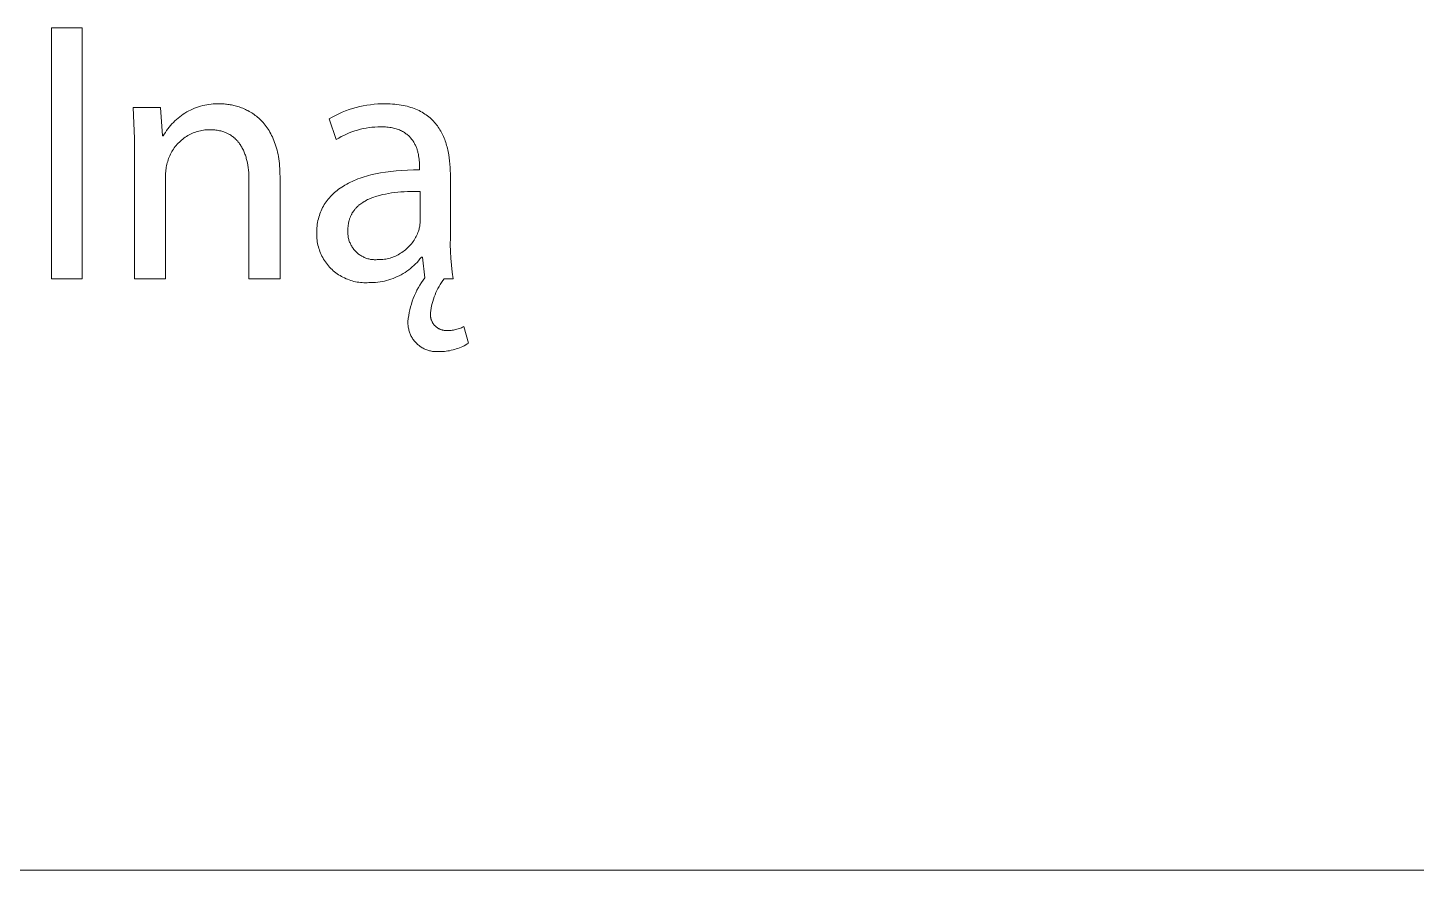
# Model space of a CAD drawing. Header units: millimetres. Extents: x -658 to 2773, y 81 to 2478.
# Drawn here: x 2487 to 2622, y 81.4 to 163.3 of the extents above; entities that cross this region are included whole.
import ezdxf

# ---------------------------------------------------------------- set-up
doc = ezdxf.new("R2010")
doc.units = ezdxf.units.MM
doc.header["$MEASUREMENT"] = 0
doc.layers.add('Domyślny', color=7, linetype='Continuous', true_color=0x000000)

msp = doc.modelspace()

# ---------------------------------------------------------------- linework, layer by layer
at = {"layer": 'Domyślny', "color": 18, "lineweight": 15, "true_color": 0x000000}
for p, q in [((2489.32, 163.27), (2492.33, 163.27)), ((2489.32, 138.88), (2489.32, 163.27)), ((2492.33, 163.27), (2492.33, 138.88)), ((2497.34, 154.01), (2497.26, 155.51)), ((2497.26, 155.51), (2499.94, 155.51)), ((2499.94, 155.51), (2500.11, 152.76)), ((2502.67, 155.19), (2502.86, 155.28)), ((2502.86, 155.28), (2503.05, 155.37)), ((2503.05, 155.37), (2503.24, 155.45)), ((2503.24, 155.45), (2503.43, 155.52)), ((2503.43, 155.52), (2503.63, 155.59)), ((2503.63, 155.59), (2503.83, 155.65)), ((2503.83, 155.65), (2504.03, 155.71)), ((2504.03, 155.71), (2504.23, 155.75)), ((2504.23, 155.75), (2504.43, 155.79)), ((2504.43, 155.79), (2504.64, 155.83)), ((2504.64, 155.83), (2504.85, 155.85)), ((2504.85, 155.85), (2505.05, 155.87)), ((2505.05, 155.87), (2505.26, 155.88)), ((2505.26, 155.88), (2505.47, 155.89)), ((2505.47, 155.89), (2505.68, 155.89)), ((2505.68, 155.89), (2505.78, 155.89)), ((2505.78, 155.89), (2505.9, 155.88)), ((2505.9, 155.88), (2506.01, 155.88)), ((2506.01, 155.88), (2506.12, 155.87)), ((2506.12, 155.87), (2506.24, 155.86)), ((2506.24, 155.86), (2506.35, 155.85)), ((2506.35, 155.85), (2506.47, 155.83)), ((2506.47, 155.83), (2506.59, 155.82)), ((2506.59, 155.82), (2506.71, 155.8)), ((2506.71, 155.8), (2506.83, 155.78)), ((2506.83, 155.78), (2506.95, 155.75)), ((2506.95, 155.75), (2507.07, 155.72)), ((2507.07, 155.72), (2507.2, 155.69)), ((2507.2, 155.69), (2507.32, 155.66)), ((2507.32, 155.66), (2507.44, 155.62)), ((2507.44, 155.62), (2507.57, 155.58)), ((2507.57, 155.58), (2507.69, 155.54)), ((2507.69, 155.54), (2507.81, 155.49)), ((2507.81, 155.49), (2507.94, 155.45)), ((2507.94, 155.45), (2508.06, 155.39)), ((2508.06, 155.39), (2508.18, 155.34)), ((2508.18, 155.34), (2508.3, 155.28)), ((2508.3, 155.28), (2508.43, 155.22)), ((2508.43, 155.22), (2508.55, 155.15)), ((2517.59, 155.06), (2517.92, 155.19)), ((2517.92, 155.19), (2518.26, 155.32)), ((2518.26, 155.32), (2518.6, 155.43)), ((2518.6, 155.43), (2518.95, 155.53)), ((2518.95, 155.53), (2519.29, 155.61)), ((2519.29, 155.61), (2519.64, 155.69)), ((2519.64, 155.69), (2519.99, 155.75)), ((2519.99, 155.75), (2520.35, 155.8)), ((2520.35, 155.8), (2520.71, 155.84)), ((2520.71, 155.84), (2521.06, 155.87)), ((2521.06, 155.87), (2521.42, 155.88)), ((2521.42, 155.88), (2521.78, 155.88)), ((2521.78, 155.88), (2522.01, 155.88)), ((2522.01, 155.88), (2522.24, 155.87)), ((2522.24, 155.87), (2522.47, 155.86)), ((2522.47, 155.86), (2522.69, 155.84)), ((2522.69, 155.84), (2522.9, 155.82)), ((2522.9, 155.82), (2523.11, 155.8)), ((2523.11, 155.8), (2523.31, 155.76)), ((2523.31, 155.76), (2523.51, 155.73)), ((2523.51, 155.73), (2523.7, 155.69)), ((2523.7, 155.69), (2523.89, 155.64)), ((2523.89, 155.64), (2524.07, 155.6)), ((2524.07, 155.6), (2524.25, 155.54)), ((2524.25, 155.54), (2524.42, 155.48)), ((2524.42, 155.48), (2524.59, 155.42)), ((2524.59, 155.42), (2524.75, 155.36)), ((2524.75, 155.36), (2524.91, 155.29)), ((2524.91, 155.29), (2525.06, 155.22)), ((2525.06, 155.22), (2525.21, 155.14)), ((2497.39, 152.5), (2497.34, 154.01)), ((2500.89, 153.78), (2501.03, 153.93)), ((2501.03, 153.93), (2501.18, 154.08)), ((2501.18, 154.08), (2501.33, 154.23)), ((2501.33, 154.23), (2501.48, 154.37)), ((2501.48, 154.37), (2501.64, 154.5)), ((2501.64, 154.5), (2501.8, 154.63)), ((2501.8, 154.63), (2501.97, 154.75)), ((2501.97, 154.75), (2502.14, 154.87)), ((2502.14, 154.87), (2502.31, 154.98)), ((2502.31, 154.98), (2502.49, 155.09)), ((2502.49, 155.09), (2502.67, 155.19)), ((2508.55, 155.15), (2508.67, 155.08)), ((2508.67, 155.08), (2508.79, 155.01)), ((2508.79, 155.01), (2508.9, 154.93)), ((2508.9, 154.93), (2509.02, 154.85)), ((2509.02, 154.85), (2509.14, 154.76)), ((2509.14, 154.76), (2509.25, 154.68)), ((2509.25, 154.68), (2509.36, 154.58)), ((2509.36, 154.58), (2509.48, 154.49)), ((2509.48, 154.49), (2509.59, 154.38)), ((2509.59, 154.38), (2509.69, 154.28)), ((2509.69, 154.28), (2509.8, 154.17)), ((2509.8, 154.17), (2509.9, 154.06)), ((2509.9, 154.06), (2510.01, 153.94)), ((2510.01, 153.94), (2510.11, 153.81)), ((2516.32, 154.41), (2516.63, 154.59)), ((2517, 152.41), (2516.32, 154.41)), ((2516.63, 154.59), (2516.94, 154.76)), ((2516.94, 154.76), (2517.27, 154.91)), ((2517.27, 154.91), (2517.59, 155.06)), ((2525.21, 155.14), (2525.36, 155.06)), ((2525.36, 155.06), (2525.5, 154.98)), ((2525.5, 154.98), (2525.63, 154.89)), ((2525.63, 154.89), (2525.76, 154.8)), ((2525.76, 154.8), (2525.89, 154.71)), ((2525.89, 154.71), (2526.01, 154.61)), ((2526.01, 154.61), (2526.13, 154.51)), ((2526.13, 154.51), (2526.24, 154.41)), ((2526.24, 154.41), (2526.35, 154.3)), ((2526.35, 154.3), (2526.46, 154.19)), ((2526.46, 154.19), (2526.56, 154.08)), ((2526.56, 154.08), (2526.66, 153.97)), ((2526.66, 153.97), (2526.75, 153.85)), ((2526.75, 153.85), (2526.84, 153.73)), ((2497.39, 151), (2497.39, 152.5)), ((2500.11, 152.76), (2500.18, 152.76)), ((2500.18, 152.76), (2500.28, 152.94)), ((2500.28, 152.94), (2500.4, 153.11)), ((2500.4, 153.11), (2500.51, 153.29)), ((2500.51, 153.29), (2500.63, 153.45)), ((2500.63, 153.45), (2500.76, 153.62)), ((2500.76, 153.62), (2500.89, 153.78)), ((2502.21, 152.55), (2502.09, 152.46)), ((2502.33, 152.63), (2502.21, 152.55)), ((2502.45, 152.71), (2502.33, 152.63)), ((2502.58, 152.79), (2502.45, 152.71)), ((2502.71, 152.86), (2502.58, 152.79)), ((2502.84, 152.93), (2502.71, 152.86)), ((2502.97, 152.99), (2502.84, 152.93)), ((2503.11, 153.05), (2502.97, 152.99)), ((2503.25, 153.11), (2503.11, 153.05)), ((2503.39, 153.15), (2503.25, 153.11)), ((2503.53, 153.2), (2503.39, 153.15)), ((2503.67, 153.24), (2503.53, 153.2)), ((2503.81, 153.27), (2503.67, 153.24)), ((2503.96, 153.3), (2503.81, 153.27)), ((2504.1, 153.33), (2503.96, 153.3)), ((2504.25, 153.35), (2504.1, 153.33)), ((2504.4, 153.36), (2504.25, 153.35)), ((2504.55, 153.37), (2504.4, 153.36)), ((2504.69, 153.37), (2504.55, 153.37)), ((2504.82, 153.37), (2504.69, 153.37)), ((2504.95, 153.37), (2504.82, 153.37)), ((2505.08, 153.36), (2504.95, 153.37)), ((2505.2, 153.35), (2505.08, 153.36)), ((2505.32, 153.33), (2505.2, 153.35)), ((2505.44, 153.32), (2505.32, 153.33)), ((2505.56, 153.3), (2505.44, 153.32)), ((2505.67, 153.27), (2505.56, 153.3)), ((2505.78, 153.25), (2505.67, 153.27)), ((2505.89, 153.22), (2505.78, 153.25)), ((2506, 153.19), (2505.89, 153.22)), ((2506.1, 153.15), (2506, 153.19)), ((2506.2, 153.11), (2506.1, 153.15)), ((2506.3, 153.07), (2506.2, 153.11)), ((2506.39, 153.03), (2506.3, 153.07)), ((2506.49, 152.98), (2506.39, 153.03)), ((2506.58, 152.94), (2506.49, 152.98)), ((2506.67, 152.89), (2506.58, 152.94)), ((2506.75, 152.83), (2506.67, 152.89)), ((2506.84, 152.78), (2506.75, 152.83)), ((2506.92, 152.72), (2506.84, 152.78)), ((2507, 152.66), (2506.92, 152.72)), ((2507.08, 152.59), (2507, 152.66)), ((2507.15, 152.53), (2507.08, 152.59)), ((2507.23, 152.46), (2507.15, 152.53)), ((2510.11, 153.81), (2510.2, 153.69)), ((2510.2, 153.69), (2510.3, 153.55)), ((2510.3, 153.55), (2510.39, 153.42)), ((2510.39, 153.42), (2510.48, 153.28)), ((2510.48, 153.28), (2510.57, 153.13)), ((2510.57, 153.13), (2510.65, 152.98)), ((2510.65, 152.98), (2510.73, 152.82)), ((2510.73, 152.82), (2510.81, 152.66)), ((2510.81, 152.66), (2510.88, 152.49)), ((2517.25, 152.56), (2517, 152.41)), ((2517.5, 152.7), (2517.25, 152.56)), ((2517.75, 152.82), (2517.5, 152.7)), ((2518.01, 152.94), (2517.75, 152.82)), ((2518.27, 153.05), (2518.01, 152.94)), ((2518.54, 153.16), (2518.27, 153.05)), ((2518.81, 153.25), (2518.54, 153.16)), ((2519.08, 153.33), (2518.81, 153.25)), ((2519.36, 153.41), (2519.08, 153.33)), ((2519.63, 153.47), (2519.36, 153.41)), ((2519.91, 153.53), (2519.63, 153.47)), ((2520.2, 153.57), (2519.91, 153.53)), ((2520.48, 153.61), (2520.2, 153.57)), ((2520.76, 153.63), (2520.48, 153.61)), ((2521.05, 153.65), (2520.76, 153.63)), ((2521.33, 153.66), (2521.05, 153.65)), ((2521.49, 153.66), (2521.33, 153.66)), ((2521.64, 153.65), (2521.49, 153.66)), ((2521.79, 153.64), (2521.64, 153.65)), ((2521.93, 153.63), (2521.79, 153.64)), ((2522.07, 153.61), (2521.93, 153.63)), ((2522.21, 153.59), (2522.07, 153.61)), ((2522.34, 153.57), (2522.21, 153.59)), ((2522.47, 153.55), (2522.34, 153.57)), ((2522.59, 153.52), (2522.47, 153.55)), ((2522.71, 153.49), (2522.59, 153.52)), ((2522.83, 153.46), (2522.71, 153.49)), ((2522.94, 153.42), (2522.83, 153.46)), ((2523.05, 153.38), (2522.94, 153.42)), ((2523.15, 153.34), (2523.05, 153.38)), ((2523.26, 153.29), (2523.15, 153.34)), ((2523.35, 153.25), (2523.26, 153.29)), ((2523.45, 153.2), (2523.35, 153.25)), ((2523.54, 153.15), (2523.45, 153.2)), ((2523.63, 153.1), (2523.54, 153.15)), ((2523.71, 153.04), (2523.63, 153.1)), ((2523.79, 152.98), (2523.71, 153.04)), ((2523.87, 152.92), (2523.79, 152.98)), ((2523.94, 152.86), (2523.87, 152.92)), ((2524.02, 152.8), (2523.94, 152.86)), ((2524.09, 152.74), (2524.02, 152.8)), ((2524.15, 152.67), (2524.09, 152.74)), ((2524.21, 152.6), (2524.15, 152.67)), ((2524.27, 152.53), (2524.21, 152.6)), ((2524.33, 152.46), (2524.27, 152.53)), ((2526.84, 153.73), (2526.93, 153.61)), ((2526.93, 153.61), (2527.01, 153.49)), ((2527.01, 153.49), (2527.09, 153.36)), ((2527.09, 153.36), (2527.17, 153.23)), ((2527.17, 153.23), (2527.24, 153.1)), ((2527.24, 153.1), (2527.31, 152.97)), ((2527.31, 152.97), (2527.37, 152.83)), ((2527.37, 152.83), (2527.44, 152.7)), ((2527.44, 152.7), (2527.5, 152.56)), ((2527.5, 152.56), (2527.55, 152.42)), ((2501.03, 151.24), (2500.96, 151.11)), ((2501.11, 151.36), (2501.03, 151.24)), ((2501.19, 151.49), (2501.11, 151.36)), ((2501.27, 151.61), (2501.19, 151.49)), ((2501.36, 151.73), (2501.27, 151.61)), ((2501.46, 151.84), (2501.36, 151.73)), ((2501.55, 151.95), (2501.46, 151.84)), ((2501.65, 152.06), (2501.55, 151.95)), ((2501.76, 152.17), (2501.65, 152.06)), ((2501.87, 152.27), (2501.76, 152.17)), ((2501.98, 152.36), (2501.87, 152.27)), ((2502.09, 152.46), (2501.98, 152.36)), ((2507.3, 152.39), (2507.23, 152.46)), ((2507.36, 152.32), (2507.3, 152.39)), ((2507.43, 152.24), (2507.36, 152.32)), ((2507.49, 152.17), (2507.43, 152.24)), ((2507.56, 152.09), (2507.49, 152.17)), ((2507.62, 152.01), (2507.56, 152.09)), ((2507.67, 151.93), (2507.62, 152.01)), ((2507.73, 151.84), (2507.67, 151.93)), ((2507.78, 151.75), (2507.73, 151.84)), ((2507.84, 151.67), (2507.78, 151.75)), ((2507.88, 151.58), (2507.84, 151.67)), ((2507.93, 151.48), (2507.88, 151.58)), ((2507.98, 151.39), (2507.93, 151.48)), ((2508.02, 151.29), (2507.98, 151.39)), ((2508.06, 151.2), (2508.02, 151.29)), ((2508.1, 151.1), (2508.06, 151.2)), ((2510.88, 152.49), (2510.95, 152.32)), ((2510.95, 152.32), (2511.02, 152.14)), ((2511.02, 152.14), (2511.09, 151.96)), ((2511.09, 151.96), (2511.15, 151.77)), ((2511.15, 151.77), (2511.2, 151.58)), ((2511.2, 151.58), (2511.26, 151.38)), ((2511.26, 151.38), (2511.3, 151.18)), ((2511.3, 151.18), (2511.35, 150.97)), ((2524.39, 152.39), (2524.33, 152.46)), ((2524.44, 152.32), (2524.39, 152.39)), ((2524.49, 152.25), (2524.44, 152.32)), ((2524.54, 152.17), (2524.49, 152.25)), ((2524.58, 152.1), (2524.54, 152.17)), ((2524.62, 152.02), (2524.58, 152.1)), ((2524.66, 151.94), (2524.62, 152.02)), ((2524.7, 151.86), (2524.66, 151.94)), ((2524.74, 151.79), (2524.7, 151.86)), ((2524.77, 151.71), (2524.74, 151.79)), ((2524.8, 151.63), (2524.77, 151.71)), ((2524.83, 151.55), (2524.8, 151.63)), ((2524.86, 151.47), (2524.83, 151.55)), ((2524.89, 151.39), (2524.86, 151.47)), ((2524.91, 151.31), (2524.89, 151.39)), ((2524.93, 151.23), (2524.91, 151.31)), ((2524.95, 151.15), (2524.93, 151.23)), ((2524.97, 151.07), (2524.95, 151.15)), ((2527.55, 152.42), (2527.6, 152.28)), ((2527.6, 152.28), (2527.65, 152.13)), ((2527.65, 152.13), (2527.7, 151.99)), ((2527.7, 151.99), (2527.74, 151.84)), ((2527.74, 151.84), (2527.79, 151.7)), ((2527.79, 151.7), (2527.82, 151.55)), ((2527.82, 151.55), (2527.86, 151.4)), ((2527.86, 151.4), (2527.89, 151.25)), ((2527.89, 151.25), (2527.92, 151.1)), ((2497.39, 138.88), (2497.39, 151)), ((2500.52, 149.87), (2500.49, 149.73)), ((2500.55, 150.01), (2500.52, 149.87)), ((2500.59, 150.15), (2500.55, 150.01)), ((2500.63, 150.29), (2500.59, 150.15)), ((2500.67, 150.43), (2500.63, 150.29)), ((2500.72, 150.57), (2500.67, 150.43)), ((2500.77, 150.71), (2500.72, 150.57)), ((2500.83, 150.84), (2500.77, 150.71)), ((2500.89, 150.98), (2500.83, 150.84)), ((2500.96, 151.11), (2500.89, 150.98)), ((2508.14, 151), (2508.1, 151.1)), ((2508.18, 150.9), (2508.14, 151)), ((2508.21, 150.79), (2508.18, 150.9)), ((2508.24, 150.69), (2508.21, 150.79)), ((2508.27, 150.58), (2508.24, 150.69)), ((2508.3, 150.47), (2508.27, 150.58)), ((2508.33, 150.36), (2508.3, 150.47)), ((2508.38, 150.14), (2508.33, 150.36)), ((2508.42, 149.91), (2508.38, 150.14)), ((2508.45, 149.68), (2508.42, 149.91)), ((2511.35, 150.97), (2511.39, 150.75)), ((2511.39, 150.75), (2511.43, 150.53)), ((2511.43, 150.53), (2511.46, 150.31)), ((2511.46, 150.31), (2511.48, 150.07)), ((2511.48, 150.07), (2511.51, 149.83)), ((2511.51, 149.83), (2511.52, 149.59)), ((2524.99, 150.99), (2524.97, 151.07)), ((2525.02, 150.83), (2524.99, 150.99)), ((2525.05, 150.67), (2525.02, 150.83)), ((2525.06, 150.52), (2525.05, 150.67)), ((2525.08, 150.37), (2525.06, 150.52)), ((2525.09, 150.22), (2525.08, 150.37)), ((2525.1, 150.08), (2525.09, 150.22)), ((2525.1, 149.94), (2525.1, 150.08)), ((2525.1, 149.81), (2525.1, 149.94)), ((2525.1, 149.46), (2525.1, 149.81)), ((2527.92, 151.1), (2527.95, 150.94)), ((2527.95, 150.94), (2527.99, 150.64)), ((2527.99, 150.64), (2528.03, 150.33)), ((2528.03, 150.33), (2528.06, 150.01)), ((2528.06, 150.01), (2528.08, 149.7)), ((2500.44, 149.3), (2500.43, 149.16)), ((2500.43, 149.16), (2500.43, 149.02)), ((2500.43, 149.02), (2500.43, 148.87)), ((2500.43, 148.87), (2500.43, 138.88)), ((2500.45, 149.45), (2500.44, 149.3)), ((2500.47, 149.59), (2500.45, 149.45)), ((2500.49, 149.73), (2500.47, 149.59)), ((2508.48, 149.44), (2508.45, 149.68)), ((2508.5, 149.2), (2508.48, 149.44)), ((2508.52, 148.96), (2508.5, 149.2)), ((2508.53, 148.71), (2508.52, 148.96)), ((2508.53, 148.46), (2508.53, 148.71)), ((2508.53, 138.88), (2508.53, 148.46)), ((2511.52, 149.59), (2511.54, 149.34)), ((2511.54, 149.34), (2511.54, 149.08)), ((2511.54, 149.08), (2511.55, 148.82)), ((2511.55, 148.82), (2511.55, 138.88)), ((2518.74, 148.43), (2518.93, 148.51)), ((2518.93, 148.51), (2519.12, 148.58)), ((2519.12, 148.58), (2519.32, 148.65)), ((2519.32, 148.65), (2519.52, 148.72)), ((2519.52, 148.72), (2519.73, 148.79)), ((2519.73, 148.79), (2519.94, 148.85)), ((2519.94, 148.85), (2520.16, 148.91)), ((2520.16, 148.91), (2520.38, 148.97)), ((2520.38, 148.97), (2520.84, 149.08)), ((2520.84, 149.08), (2521.31, 149.17)), ((2521.31, 149.17), (2521.8, 149.25)), ((2521.8, 149.25), (2522.31, 149.32)), ((2522.31, 149.32), (2522.83, 149.37)), ((2522.83, 149.37), (2523.37, 149.42)), ((2523.37, 149.42), (2523.93, 149.44)), ((2523.93, 149.44), (2524.51, 149.46)), ((2524.51, 149.46), (2525.1, 149.46)), ((2528.08, 149.7), (2528.09, 149.39)), ((2528.09, 149.39), (2528.1, 149.08)), ((2528.1, 149.08), (2528.1, 142.86)), ((2516.58, 147.01), (2516.7, 147.13)), ((2516.7, 147.13), (2516.83, 147.25)), ((2516.83, 147.25), (2516.96, 147.36)), ((2516.96, 147.36), (2517.1, 147.47)), ((2517.1, 147.47), (2517.24, 147.58)), ((2517.24, 147.58), (2517.39, 147.69)), ((2517.39, 147.69), (2517.54, 147.79)), ((2517.54, 147.79), (2517.7, 147.89)), ((2517.7, 147.89), (2517.86, 147.99)), ((2517.86, 147.99), (2518.03, 148.08)), ((2518.03, 148.08), (2518.2, 148.17)), ((2518.2, 148.17), (2518.38, 148.26)), ((2518.38, 148.26), (2518.56, 148.34)), ((2518.56, 148.34), (2518.74, 148.43)), ((2521.79, 147.12), (2521.5, 147.06)), ((2522.08, 147.18), (2521.79, 147.12)), ((2522.38, 147.22), (2522.08, 147.18)), ((2522.69, 147.26), (2522.38, 147.22)), ((2522.99, 147.29), (2522.69, 147.26)), ((2523.3, 147.32), (2522.99, 147.29)), ((2523.61, 147.34), (2523.3, 147.32)), ((2523.92, 147.35), (2523.61, 147.34)), ((2524.55, 147.37), (2523.92, 147.35)), ((2525.17, 147.36), (2524.55, 147.37)), ((2525.17, 144.48), (2525.17, 147.36)), ((2515.61, 145.65), (2515.69, 145.8)), ((2515.69, 145.8), (2515.77, 145.95)), ((2515.77, 145.95), (2515.85, 146.09)), ((2515.85, 146.09), (2515.94, 146.23)), ((2515.94, 146.23), (2516.03, 146.37)), ((2516.03, 146.37), (2516.13, 146.5)), ((2516.13, 146.5), (2516.24, 146.63)), ((2516.24, 146.63), (2516.35, 146.76)), ((2516.35, 146.76), (2516.46, 146.89)), ((2516.46, 146.89), (2516.58, 147.01)), ((2518.94, 145.76), (2518.9, 145.72)), ((2518.98, 145.81), (2518.94, 145.76)), ((2519.02, 145.85), (2518.98, 145.81)), ((2519.07, 145.89), (2519.02, 145.85)), ((2519.11, 145.93), (2519.07, 145.89)), ((2519.16, 145.98), (2519.11, 145.93)), ((2519.2, 146.02), (2519.16, 145.98)), ((2519.25, 146.06), (2519.2, 146.02)), ((2519.3, 146.09), (2519.25, 146.06)), ((2519.4, 146.17), (2519.3, 146.09)), ((2519.5, 146.24), (2519.4, 146.17)), ((2519.61, 146.31), (2519.5, 146.24)), ((2519.71, 146.38), (2519.61, 146.31)), ((2519.83, 146.44), (2519.71, 146.38)), ((2519.94, 146.51), (2519.83, 146.44)), ((2520.06, 146.57), (2519.94, 146.51)), ((2520.18, 146.62), (2520.06, 146.57)), ((2520.3, 146.68), (2520.18, 146.62)), ((2520.42, 146.73), (2520.3, 146.68)), ((2520.55, 146.78), (2520.42, 146.73)), ((2520.68, 146.82), (2520.55, 146.78)), ((2520.81, 146.87), (2520.68, 146.82)), ((2520.95, 146.91), (2520.81, 146.87)), ((2521.08, 146.95), (2520.95, 146.91)), ((2521.22, 146.99), (2521.08, 146.95)), ((2521.5, 147.06), (2521.22, 146.99)), ((2515.2, 144.36), (2515.23, 144.53)), ((2515.23, 144.53), (2515.27, 144.7)), ((2515.27, 144.7), (2515.32, 144.87)), ((2515.32, 144.87), (2515.37, 145.03)), ((2515.37, 145.03), (2515.42, 145.19)), ((2515.42, 145.19), (2515.48, 145.35)), ((2515.48, 145.35), (2515.54, 145.5)), ((2515.54, 145.5), (2515.61, 145.65)), ((2518.23, 144.4), (2518.21, 144.33)), ((2518.24, 144.47), (2518.23, 144.4)), ((2518.26, 144.53), (2518.24, 144.47)), ((2518.27, 144.59), (2518.26, 144.53)), ((2518.29, 144.65), (2518.27, 144.59)), ((2518.31, 144.72), (2518.29, 144.65)), ((2518.33, 144.78), (2518.31, 144.72)), ((2518.36, 144.83), (2518.33, 144.78)), ((2518.38, 144.89), (2518.36, 144.83)), ((2518.4, 144.95), (2518.38, 144.89)), ((2518.43, 145.01), (2518.4, 144.95)), ((2518.46, 145.06), (2518.43, 145.01)), ((2518.48, 145.12), (2518.46, 145.06)), ((2518.51, 145.17), (2518.48, 145.12)), ((2518.54, 145.23), (2518.51, 145.17)), ((2518.57, 145.28), (2518.54, 145.23)), ((2518.6, 145.33), (2518.57, 145.28)), ((2518.64, 145.38), (2518.6, 145.33)), ((2518.67, 145.43), (2518.64, 145.38)), ((2518.71, 145.48), (2518.67, 145.43)), ((2518.74, 145.53), (2518.71, 145.48)), ((2518.78, 145.58), (2518.74, 145.53)), ((2518.82, 145.63), (2518.78, 145.58)), ((2518.86, 145.67), (2518.82, 145.63)), ((2518.9, 145.72), (2518.86, 145.67)), ((2525.17, 144.39), (2525.17, 144.48)), ((2515.11, 143.47), (2515.12, 143.65)), ((2515.11, 143.28), (2515.11, 143.47)), ((2515.11, 143.12), (2515.11, 143.28)), ((2515.11, 142.96), (2515.11, 143.12)), ((2515.12, 143.65), (2515.13, 143.84)), ((2515.13, 143.84), (2515.15, 144.01)), ((2515.15, 144.01), (2515.17, 144.19)), ((2515.17, 144.19), (2515.2, 144.36)), ((2518.15, 143.63), (2518.14, 143.54)), ((2518.14, 143.54), (2518.14, 143.44)), ((2518.14, 143.44), (2518.14, 143.35)), ((2518.14, 143.35), (2518.14, 143.26)), ((2518.14, 143.26), (2518.15, 143.17)), ((2518.16, 143.92), (2518.15, 143.85)), ((2518.15, 143.85), (2518.15, 143.78)), ((2518.15, 143.78), (2518.15, 143.7)), ((2518.15, 143.7), (2518.15, 143.63)), ((2518.15, 143.17), (2518.16, 143.08)), ((2518.17, 144.06), (2518.16, 143.99)), ((2518.16, 143.99), (2518.16, 143.92)), ((2518.16, 143.08), (2518.17, 142.98)), ((2518.18, 144.13), (2518.17, 144.06)), ((2518.19, 144.2), (2518.18, 144.13)), ((2518.2, 144.27), (2518.19, 144.2)), ((2518.21, 144.33), (2518.2, 144.27)), ((2524.78, 143), (2524.84, 143.13)), ((2524.84, 143.13), (2524.9, 143.26)), ((2524.9, 143.26), (2524.95, 143.39)), ((2524.95, 143.39), (2525, 143.52)), ((2525, 143.52), (2525.03, 143.62)), ((2525.03, 143.62), (2525.06, 143.71)), ((2525.06, 143.71), (2525.08, 143.81)), ((2525.08, 143.81), (2525.1, 143.9)), ((2525.1, 143.9), (2525.12, 144)), ((2525.12, 144), (2525.14, 144.09)), ((2525.14, 144.09), (2525.15, 144.19)), ((2525.15, 144.19), (2525.16, 144.29)), ((2525.16, 144.29), (2525.17, 144.39)), ((2515.13, 142.79), (2515.11, 142.96)), ((2515.14, 142.63), (2515.13, 142.79)), ((2515.17, 142.47), (2515.14, 142.63)), ((2515.2, 142.31), (2515.17, 142.47)), ((2515.23, 142.15), (2515.2, 142.31)), ((2515.27, 141.99), (2515.23, 142.15)), ((2515.32, 141.84), (2515.27, 141.99)), ((2515.37, 141.68), (2515.32, 141.84)), ((2518.17, 142.98), (2518.18, 142.89)), ((2518.18, 142.89), (2518.2, 142.8)), ((2518.2, 142.8), (2518.23, 142.71)), ((2518.23, 142.71), (2518.25, 142.63)), ((2518.25, 142.63), (2518.28, 142.54)), ((2518.28, 142.54), (2518.31, 142.45)), ((2518.31, 142.45), (2518.35, 142.37)), ((2518.35, 142.37), (2518.38, 142.28)), ((2518.38, 142.28), (2518.42, 142.2)), ((2518.42, 142.2), (2518.47, 142.12)), ((2518.47, 142.12), (2518.51, 142.04)), ((2518.51, 142.04), (2518.56, 141.96)), ((2518.56, 141.96), (2518.61, 141.88)), ((2518.61, 141.88), (2518.66, 141.81)), ((2518.66, 141.81), (2518.72, 141.73)), ((2518.72, 141.73), (2518.78, 141.66)), ((2523.73, 141.69), (2523.84, 141.78)), ((2523.84, 141.78), (2523.94, 141.88)), ((2523.94, 141.88), (2524.04, 141.98)), ((2524.04, 141.98), (2524.14, 142.08)), ((2524.14, 142.08), (2524.23, 142.18)), ((2524.23, 142.18), (2524.32, 142.29)), ((2524.32, 142.29), (2524.41, 142.4)), ((2524.41, 142.4), (2524.49, 142.52)), ((2524.49, 142.52), (2524.57, 142.64)), ((2524.57, 142.64), (2524.64, 142.76)), ((2524.64, 142.76), (2524.71, 142.88)), ((2524.71, 142.88), (2524.78, 143)), ((2528.1, 142.86), (2528.09, 142.2)), ((2528.09, 142.2), (2528.11, 141.53)), ((2515.42, 141.53), (2515.37, 141.68)), ((2515.49, 141.38), (2515.42, 141.53)), ((2515.55, 141.23), (2515.49, 141.38)), ((2515.62, 141.08), (2515.55, 141.23)), ((2515.7, 140.94), (2515.62, 141.08)), ((2515.78, 140.79), (2515.7, 140.94)), ((2515.87, 140.66), (2515.78, 140.79)), ((2515.96, 140.52), (2515.87, 140.66)), ((2516.06, 140.39), (2515.96, 140.52)), ((2516.16, 140.26), (2516.06, 140.39)), ((2518.78, 141.66), (2518.84, 141.6)), ((2518.84, 141.6), (2518.9, 141.53)), ((2518.9, 141.53), (2518.97, 141.46)), ((2518.97, 141.46), (2519.04, 141.4)), ((2519.04, 141.4), (2519.11, 141.34)), ((2519.11, 141.34), (2519.18, 141.28)), ((2519.18, 141.28), (2519.25, 141.23)), ((2519.25, 141.23), (2519.33, 141.18)), ((2519.33, 141.18), (2519.41, 141.13)), ((2519.41, 141.13), (2519.49, 141.08)), ((2519.49, 141.08), (2519.57, 141.04)), ((2519.57, 141.04), (2519.65, 141)), ((2519.65, 141), (2519.73, 140.96)), ((2519.73, 140.96), (2519.82, 140.92)), ((2519.82, 140.92), (2519.9, 140.89)), ((2519.9, 140.89), (2519.99, 140.86)), ((2519.99, 140.86), (2520.08, 140.83)), ((2520.08, 140.83), (2520.17, 140.81)), ((2520.17, 140.81), (2520.26, 140.79)), ((2520.26, 140.79), (2520.35, 140.77)), ((2520.35, 140.77), (2520.44, 140.76)), ((2520.44, 140.76), (2520.53, 140.75)), ((2520.53, 140.75), (2520.62, 140.74)), ((2520.62, 140.74), (2520.71, 140.73)), ((2520.71, 140.73), (2520.81, 140.73)), ((2520.81, 140.73), (2520.9, 140.73)), ((2520.9, 140.73), (2520.99, 140.74)), ((2520.99, 140.74), (2521.13, 140.74)), ((2521.13, 140.74), (2521.27, 140.74)), ((2521.27, 140.74), (2521.41, 140.75)), ((2521.41, 140.75), (2521.55, 140.76)), ((2521.55, 140.76), (2521.69, 140.78)), ((2521.69, 140.78), (2521.83, 140.8)), ((2521.83, 140.8), (2521.97, 140.83)), ((2521.97, 140.83), (2522.11, 140.86)), ((2522.11, 140.86), (2522.24, 140.9)), ((2522.24, 140.9), (2522.38, 140.94)), ((2522.38, 140.94), (2522.51, 140.99)), ((2522.51, 140.99), (2522.64, 141.04)), ((2522.64, 141.04), (2522.77, 141.09)), ((2522.77, 141.09), (2522.9, 141.15)), ((2522.9, 141.15), (2523.03, 141.22)), ((2523.03, 141.22), (2523.15, 141.29)), ((2523.15, 141.29), (2523.27, 141.36)), ((2523.27, 141.36), (2523.39, 141.44)), ((2523.39, 141.44), (2523.51, 141.52)), ((2523.51, 141.52), (2523.62, 141.6)), ((2523.62, 141.6), (2523.73, 141.69)), ((2524.86, 140.48), (2524.71, 140.32)), ((2525.01, 140.64), (2524.86, 140.48)), ((2525.15, 140.81), (2525.01, 140.64)), ((2525.29, 140.98), (2525.15, 140.81)), ((2525.39, 140.98), (2525.29, 140.98)), ((2525.62, 138.99), (2525.39, 140.98)), ((2528.11, 141.53), (2528.14, 140.87)), ((2528.14, 140.87), (2528.2, 140.21)), ((2516.26, 140.13), (2516.16, 140.26)), ((2516.37, 140.01), (2516.26, 140.13)), ((2516.48, 139.89), (2516.37, 140.01)), ((2516.6, 139.78), (2516.48, 139.89)), ((2516.72, 139.67), (2516.6, 139.78)), ((2516.85, 139.57), (2516.72, 139.67)), ((2516.97, 139.46), (2516.85, 139.57)), ((2517.11, 139.37), (2516.97, 139.46)), ((2517.24, 139.28), (2517.11, 139.37)), ((2517.38, 139.19), (2517.24, 139.28)), ((2517.52, 139.11), (2517.38, 139.19)), ((2517.66, 139.03), (2517.52, 139.11)), ((2517.81, 138.96), (2517.66, 139.03)), ((2522.94, 139.09), (2522.74, 139)), ((2523.13, 139.18), (2522.94, 139.09)), ((2523.32, 139.28), (2523.13, 139.18)), ((2523.51, 139.39), (2523.32, 139.28)), ((2523.7, 139.5), (2523.51, 139.39)), ((2523.88, 139.63), (2523.7, 139.5)), ((2524.05, 139.75), (2523.88, 139.63)), ((2524.23, 139.89), (2524.05, 139.75)), ((2524.39, 140.03), (2524.23, 139.89)), ((2524.56, 140.17), (2524.39, 140.03)), ((2524.71, 140.32), (2524.56, 140.17)), ((2528.2, 140.21), (2528.27, 139.54)), ((2528.27, 139.54), (2528.37, 138.89)), ((2492.33, 138.88), (2489.32, 138.88)), ((2500.43, 138.88), (2497.39, 138.88)), ((2511.55, 138.88), (2508.53, 138.88)), ((2517.96, 138.89), (2517.81, 138.96)), ((2518.11, 138.83), (2517.96, 138.89)), ((2518.26, 138.77), (2518.11, 138.83)), ((2518.42, 138.72), (2518.26, 138.77)), ((2518.57, 138.67), (2518.42, 138.72)), ((2518.73, 138.63), (2518.57, 138.67)), ((2518.89, 138.59), (2518.73, 138.63)), ((2519.05, 138.56), (2518.89, 138.59)), ((2519.21, 138.54), (2519.05, 138.56)), ((2519.37, 138.52), (2519.21, 138.54)), ((2519.54, 138.51), (2519.37, 138.52)), ((2519.7, 138.5), (2519.54, 138.51)), ((2519.86, 138.5), (2519.7, 138.5)), ((2520.03, 138.5), (2519.86, 138.5)), ((2520.19, 138.51), (2520.03, 138.5)), ((2520.41, 138.51), (2520.19, 138.51)), ((2520.63, 138.52), (2520.41, 138.51)), ((2520.84, 138.53), (2520.63, 138.52)), ((2521.06, 138.55), (2520.84, 138.53)), ((2521.27, 138.58), (2521.06, 138.55)), ((2521.49, 138.62), (2521.27, 138.58)), ((2521.7, 138.66), (2521.49, 138.62)), ((2521.91, 138.72), (2521.7, 138.66)), ((2522.12, 138.78), (2521.91, 138.72)), ((2522.33, 138.84), (2522.12, 138.78)), ((2522.53, 138.92), (2522.33, 138.84)), ((2522.74, 139), (2522.53, 138.92)), ((2524.73, 137.51), (2524.85, 137.77)), ((2524.85, 137.77), (2524.99, 138.02)), ((2524.99, 138.02), (2525.13, 138.27)), ((2525.13, 138.27), (2525.29, 138.52)), ((2525.29, 138.52), (2525.45, 138.76)), ((2525.45, 138.76), (2525.62, 138.99)), ((2526.8, 137.74), (2526.7, 137.54)), ((2526.9, 137.94), (2526.8, 137.74)), ((2527.01, 138.14), (2526.9, 137.94)), ((2527.12, 138.33), (2527.01, 138.14)), ((2527.25, 138.52), (2527.12, 138.33)), ((2527.38, 138.71), (2527.25, 138.52)), ((2527.51, 138.89), (2527.38, 138.71)), ((2528.37, 138.89), (2527.51, 138.89)), ((2524.23, 136.16), (2524.31, 136.43)), ((2524.31, 136.43), (2524.4, 136.71)), ((2524.4, 136.71), (2524.5, 136.98)), ((2524.5, 136.98), (2524.61, 137.25)), ((2524.61, 137.25), (2524.73, 137.51)), ((2526.33, 136.47), (2526.28, 136.25)), ((2526.39, 136.69), (2526.33, 136.47)), ((2526.46, 136.91), (2526.39, 136.69)), ((2526.53, 137.12), (2526.46, 136.91)), ((2526.61, 137.33), (2526.53, 137.12)), ((2526.7, 137.54), (2526.61, 137.33)), ((2523.98, 134.74), (2524.01, 135.03)), ((2524.01, 135.03), (2524.05, 135.31)), ((2524.05, 135.31), (2524.1, 135.6)), ((2524.1, 135.6), (2524.16, 135.88)), ((2524.16, 135.88), (2524.23, 136.16)), ((2526.17, 135.48), (2526.16, 135.42)), ((2526.16, 135.42), (2526.16, 135.37)), ((2526.16, 135.37), (2526.17, 135.32)), ((2526.18, 135.58), (2526.17, 135.53)), ((2526.17, 135.53), (2526.17, 135.48)), ((2526.17, 135.32), (2526.17, 135.26)), ((2526.17, 135.26), (2526.18, 135.21)), ((2526.2, 135.81), (2526.18, 135.58)), ((2526.18, 135.21), (2526.18, 135.16)), ((2526.18, 135.16), (2526.19, 135.11)), ((2526.19, 135.11), (2526.2, 135.05)), ((2526.24, 136.03), (2526.2, 135.81)), ((2526.2, 135.05), (2526.22, 135)), ((2526.22, 135), (2526.23, 134.95)), ((2526.28, 136.25), (2526.24, 136.03)), ((2523.98, 134.64), (2523.98, 134.74)), ((2523.98, 134.55), (2523.98, 134.64)), ((2523.98, 134.45), (2523.98, 134.55)), ((2523.99, 134.36), (2523.98, 134.45)), ((2524, 134.26), (2523.99, 134.36)), ((2524.01, 134.17), (2524, 134.26)), ((2524.03, 134.07), (2524.01, 134.17)), ((2524.05, 133.98), (2524.03, 134.07)), ((2524.07, 133.88), (2524.05, 133.98)), ((2524.1, 133.79), (2524.07, 133.88)), ((2524.13, 133.7), (2524.1, 133.79)), ((2524.16, 133.61), (2524.13, 133.7)), ((2524.19, 133.52), (2524.16, 133.61)), ((2526.23, 134.95), (2526.25, 134.9)), ((2526.25, 134.9), (2526.27, 134.85)), ((2526.27, 134.85), (2526.29, 134.8)), ((2526.29, 134.8), (2526.31, 134.75)), ((2526.31, 134.75), (2526.33, 134.7)), ((2526.33, 134.7), (2526.35, 134.66)), ((2526.35, 134.66), (2526.38, 134.61)), ((2526.38, 134.61), (2526.41, 134.56)), ((2526.41, 134.56), (2526.44, 134.52)), ((2526.44, 134.52), (2526.47, 134.48)), ((2526.47, 134.48), (2526.5, 134.43)), ((2526.5, 134.43), (2526.54, 134.39)), ((2526.54, 134.39), (2526.57, 134.35)), ((2526.57, 134.35), (2526.61, 134.31)), ((2526.61, 134.31), (2526.65, 134.28)), ((2526.65, 134.28), (2526.69, 134.24)), ((2526.69, 134.24), (2526.73, 134.21)), ((2526.73, 134.21), (2526.77, 134.17)), ((2526.77, 134.17), (2526.81, 134.14)), ((2526.81, 134.14), (2526.86, 134.11)), ((2526.86, 134.11), (2526.9, 134.08)), ((2526.9, 134.08), (2526.95, 134.06)), ((2526.95, 134.06), (2526.99, 134.03)), ((2526.99, 134.03), (2527.04, 134.01)), ((2527.04, 134.01), (2527.09, 133.98)), ((2527.09, 133.98), (2527.14, 133.96)), ((2527.14, 133.96), (2527.19, 133.94)), ((2527.19, 133.94), (2527.24, 133.93)), ((2527.24, 133.93), (2527.29, 133.91)), ((2527.29, 133.91), (2527.34, 133.9)), ((2527.34, 133.9), (2527.4, 133.89)), ((2527.4, 133.89), (2527.45, 133.88)), ((2527.45, 133.88), (2527.5, 133.87)), ((2527.5, 133.87), (2527.55, 133.86)), ((2527.55, 133.86), (2527.61, 133.86)), ((2527.61, 133.86), (2527.66, 133.86)), ((2527.66, 133.86), (2527.71, 133.86)), ((2527.71, 133.86), (2527.77, 133.86)), ((2527.77, 133.86), (2527.82, 133.86)), ((2527.82, 133.86), (2527.94, 133.86)), ((2527.94, 133.86), (2528.05, 133.87)), ((2528.05, 133.87), (2528.17, 133.87)), ((2528.17, 133.87), (2528.29, 133.89)), ((2528.29, 133.89), (2528.4, 133.9)), ((2528.4, 133.9), (2528.52, 133.92)), ((2528.52, 133.92), (2528.63, 133.95)), ((2528.63, 133.95), (2528.74, 133.98)), ((2528.74, 133.98), (2528.86, 134.01)), ((2528.86, 134.01), (2528.97, 134.04)), ((2528.97, 134.04), (2529.08, 134.08)), ((2529.08, 134.08), (2529.19, 134.13)), ((2529.19, 134.13), (2529.29, 134.17)), ((2529.29, 134.17), (2529.4, 134.23)), ((2529.4, 134.23), (2529.88, 132.64)), ((2524.23, 133.43), (2524.19, 133.52)), ((2524.27, 133.35), (2524.23, 133.43)), ((2524.32, 133.26), (2524.27, 133.35)), ((2524.36, 133.18), (2524.32, 133.26)), ((2524.41, 133.1), (2524.36, 133.18)), ((2524.47, 133.02), (2524.41, 133.1)), ((2524.52, 132.94), (2524.47, 133.02)), ((2524.58, 132.86), (2524.52, 132.94)), ((2524.64, 132.79), (2524.58, 132.86)), ((2524.7, 132.72), (2524.64, 132.79)), ((2524.77, 132.65), (2524.7, 132.72)), ((2524.84, 132.58), (2524.77, 132.65)), ((2524.91, 132.51), (2524.84, 132.58)), ((2524.98, 132.45), (2524.91, 132.51)), ((2525.06, 132.39), (2524.98, 132.45)), ((2525.13, 132.33), (2525.06, 132.39)), ((2525.21, 132.28), (2525.13, 132.33)), ((2525.29, 132.23), (2525.21, 132.28)), ((2529.3, 132.31), (2529.15, 132.24)), ((2529.45, 132.38), (2529.3, 132.31)), ((2529.59, 132.46), (2529.45, 132.38)), ((2529.74, 132.55), (2529.59, 132.46)), ((2529.88, 132.64), (2529.74, 132.55)), ((2525.37, 132.18), (2525.29, 132.23)), ((2525.46, 132.13), (2525.37, 132.18)), ((2525.54, 132.09), (2525.46, 132.13)), ((2525.63, 132.05), (2525.54, 132.09)), ((2525.72, 132.01), (2525.63, 132.05)), ((2525.81, 131.97), (2525.72, 132.01)), ((2525.9, 131.94), (2525.81, 131.97)), ((2525.99, 131.91), (2525.9, 131.94)), ((2526.08, 131.89), (2525.99, 131.91)), ((2526.18, 131.87), (2526.08, 131.89)), ((2526.27, 131.85), (2526.18, 131.87)), ((2526.36, 131.83), (2526.27, 131.85)), ((2526.46, 131.82), (2526.36, 131.83)), ((2526.55, 131.81), (2526.46, 131.82)), ((2526.65, 131.81), (2526.55, 131.81)), ((2526.75, 131.8), (2526.65, 131.81)), ((2526.84, 131.8), (2526.75, 131.8)), ((2526.94, 131.81), (2526.84, 131.8)), ((2527.03, 131.81), (2526.94, 131.81)), ((2527.2, 131.81), (2527.03, 131.81)), ((2527.37, 131.82), (2527.2, 131.81)), ((2527.53, 131.83), (2527.37, 131.82)), ((2527.7, 131.85), (2527.53, 131.83)), ((2527.87, 131.87), (2527.7, 131.85)), ((2528.03, 131.89), (2527.87, 131.87)), ((2528.19, 131.93), (2528.03, 131.89)), ((2528.36, 131.97), (2528.19, 131.93)), ((2528.52, 132.01), (2528.36, 131.97)), ((2528.68, 132.06), (2528.52, 132.01)), ((2528.84, 132.11), (2528.68, 132.06)), ((2528.99, 132.17), (2528.84, 132.11)), ((2529.15, 132.24), (2528.99, 132.17)), ((2769.27, 81.41), (-658.04, 81.41)), ((2769.27, 81.41), (1476.09, 81.41))]:
    msp.add_line(p, q, dxfattribs=at)

doc.saveas('drawing.dxf')
